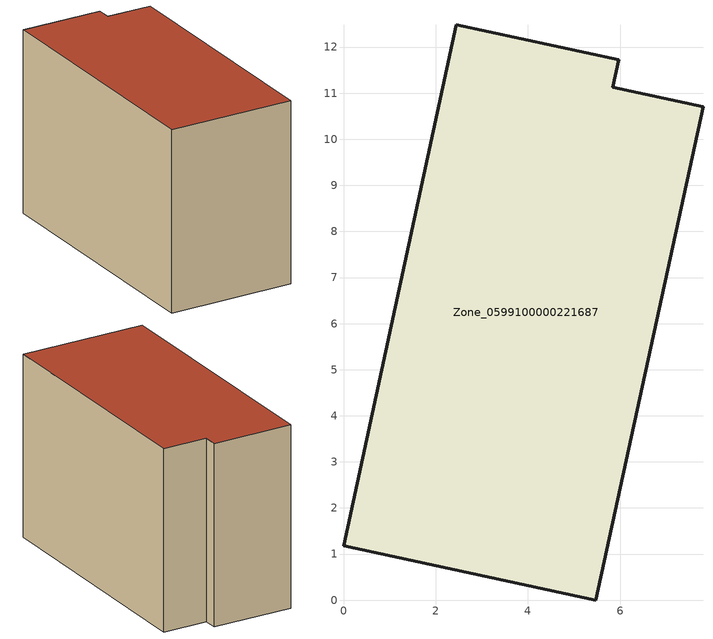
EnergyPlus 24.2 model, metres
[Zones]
Zone_0599100000221687
 floor ground (C_G): 0,1.19 2.45,12.48 5.97,11.72 5.84,11.13 7.8,10.7 5.47,0 z0
 wall outside (C_F): 2.45,12.48 0,1.19 5.47,0 7.8,10.7 5.84,11.13 5.97,11.72 2.45,12.48 z0:8.05
 roof outside (C_R): 0,1.19 5.47,0 7.8,10.7 5.84,11.13 5.97,11.72 2.45,12.48 z8.05
[BUILDING]
Pand.0599100000221687: North Axis=0; Terrain=City; Loads Convergence Tolerance Value=0.04; Temperature Convergence Tolerance Value=0.4; Solar Distribution=FullExterior; Maximum Number of Warmup Days=25; Minimum Number of Warmup Days=1
[Site:Location]
Rotterdam.The.Hague.AP_ZH_NLD Design_Conditions: Latitude=51.96; Longitude=4.45; Time Zone=1; Elevation=-4.5
[SITE:GROUNDTEMPERATURE:BUILDINGSURFACE]
18, 18, 18, 18, 18, 18, 18, 18, 18, 18, 18, 18
[MATERIAL] Thermal Absorptance=0.9; Solar Absorptance=0.7; Visible Absorptance=0.7
Name | Roughness | Thickness | Conductivity | Density | Specific Heat
G.TC.1975-1991 | MediumSmooth | 0.15 | 0.288461 | 540 | 1210
F.TC.1975-1991 | Rough | 0.3 | 0.230769 | 1920 | 840
R.TC.1975-1991 | MediumRough | 0.2 | 0.153846 | 1500 | 1000
[CONSTRUCTION]
C_G: G.TC.1975-1991
C_F: F.TC.1975-1991
C_R: R.TC.1975-1991
[ZONE]
Zone_0599100000221687: Type=1; Multiplier=1; Ceiling Height=Autocalculate; Volume=Autocalculate; Floor Area=autocalculate; Part of Total Floor Area=Yes
[ZONEINFILTRATION:DESIGNFLOWRATE]
Infil_Zone_0599100000221687: Zone or ZoneList or Space or SpaceList=Zone_0599100000221687; Schedule=AlwaysOn; Design Flow Rate Calculation Method=Flow/Area; Flow Rate per Floor Area=0.003; Constant Term Coefficient=1; Temperature Term Coefficient=0; Velocity Term Coefficient=0; Velocity Squared Term Coefficient=0
[HVACTEMPLATE:ZONE:IDEALLOADSAIRSYSTEM]
Zone_0599100000221687: Maximum Heating Supply Air Temperature=50; Minimum Cooling Supply Air Temperature=13; Maximum Heating Supply Air Humidity Ratio=0.0156; Minimum Cooling Supply Air Humidity Ratio=0.0077; Heating Limit=NoLimit; Cooling Limit=NoLimit; Dehumidification Control Type=ConstantSensibleHeatRatio; Cooling Sensible Heat Ratio=0.7; Dehumidification Setpoint=60; Humidification Control Type=None; Humidification Setpoint=30; Outdoor Air Method=None; Outdoor Air Flow Rate per Person=0.00944; Outdoor Air Flow Rate per Zone Floor Area=0; Outdoor Air Flow Rate per Zone=0; Demand Controlled Ventilation Type=None; Outdoor Air Economizer Type=NoEconomizer; Heat Recovery Type=None; Sensible Heat Recovery Effectiveness=0.7; Latent Heat Recovery Effectiveness=0.65
[ZONECONTROL:THERMOSTAT]
ThermostatControl_Zone_0599100000221687: Zone or ZoneList=Zone_0599100000221687; Control Type Schedule=DualSetpointControlType; Control 1=Thermostat_Zone_0599100000221687; Temperature Difference Between Cutout And Setpoint=0
[THERMOSTATSETPOINT:DUALSETPOINT]
Thermostat_Zone_0599100000221687: Heating Setpoint Temperature Schedule=HeatingSetpoint_Zone_0599100000221687; Cooling Setpoint Temperature Schedule=CoolingSetpoint_Zone_0599100000221687
[SCHEDULE:COMPACT]
HeatingSetpoint_Zone_0599100000221687: Through: 12/31, For: AllDays, Until: 24:00, 21
CoolingSetpoint_Zone_0599100000221687: Through: 12/31, For: AllDays, Until: 24:00, 24
DualSetpointControlType: Through: 12/31, For: AllDays, Until: 24:00, 4
AlwaysOn: Through: 12/31, For: AllDays, Until: 24:00, 1
